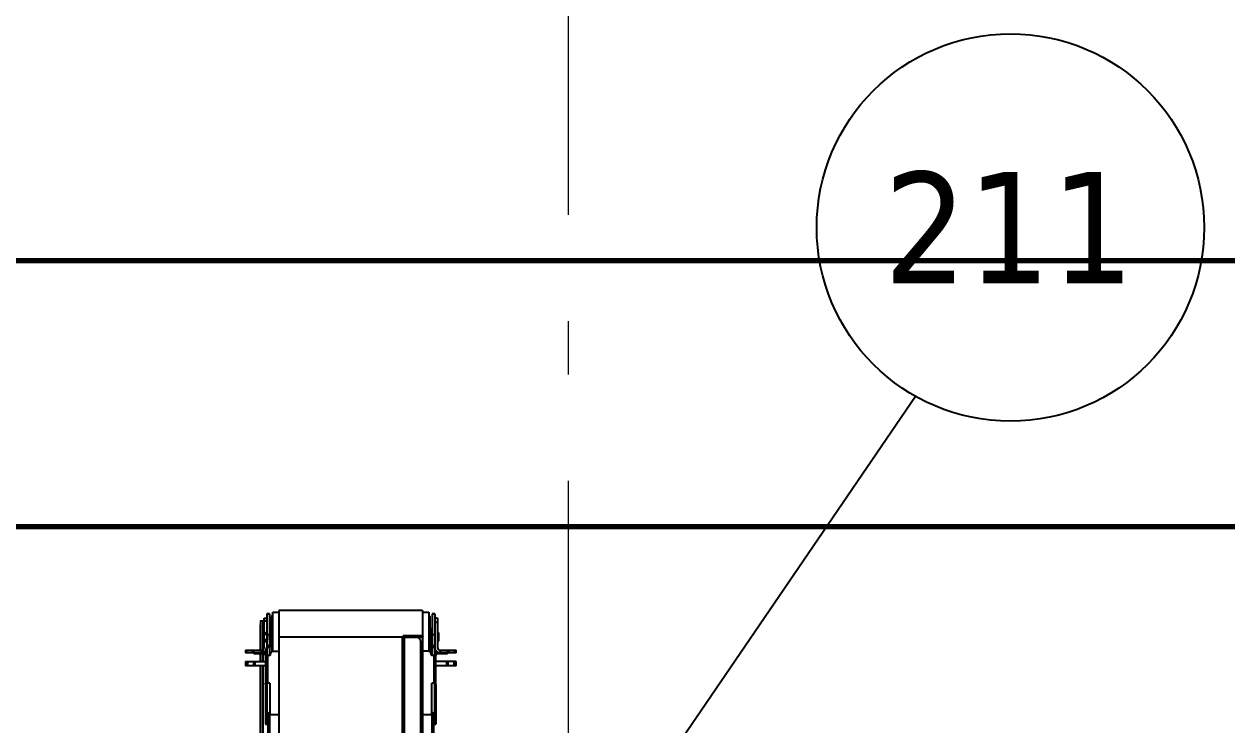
# Model space of a CAD drawing. Header units: millimetres. Extents: x -187347 to 135007, y -6415 to 292048.
# Drawn here: x -39962 to -37702, y 95650 to 96967 of the extents above; entities that cross this region are included whole.
import ezdxf

# ---------------------------------------------------------------- set-up
doc = ezdxf.new("R2010")
doc.units = ezdxf.units.MM
doc.header["$LTSCALE"] = 100
doc.linetypes.add('Z_LINE-CNTR', pattern=[17, 12, -2, 1, -2])
doc.layers.get('0').update_dxf_attribs({"lineweight": 18})
doc.layers.add('BORDER', color=4, linetype='Continuous', lineweight=70)
doc.layers.add('S-GRID', color=7, linetype='Continuous', lineweight=5)
doc.layers.add('Layout Cabinplant', color=30, linetype='Continuous')
doc.styles.get("Standard").update_dxf_attribs({"font": 'tahoma.ttf'})

# ---------------------------------------------------------------- blocks, each defined once
blk = doc.blocks.new('A0-Frame')
at = {"layer": 'BORDER', "color": 252, "ltscale": 25}
blk.add_lwpolyline([(0, 83100), (117900, 83100), (117900, 0), (0, 0)], close=True, dxfattribs=at)
at = {"layer": 'BORDER'}
blk.add_lwpolyline([(500, 82600), (117400, 82600), (117400, 500), (500, 500)], close=True, dxfattribs=at)
blk = doc.blocks.new('Denester')
at = {"layer": 'Layout Cabinplant', "color": 0, "linetype": 'Continuous'}
for p, q in [((-919.9, -809.4), (-919.9, -886.8)), ((-914.9, -809.4), (-919.9, -809.4)), ((-919.9, -809.5), (-914.9, -809.5)), ((-914.9, -809.5), (-919.9, -809.5)), ((-914.9, -809.4), (-914.9, -886.8)), ((-908.9, -852.8), (-908.9, -812.6)), ((-908.4, -879.9), (-908.4, -806.3)), ((-908.4, -806.3), (-896.9, -806.3)), ((-896.9, -803.3), (-896.9, -2819.5)), ((-626.9, -803.3), (-896.9, -803.3)), ((-626.9, -803.3), (-626.9, -850)), ((-626.9, -806.3), (-615.4, -806.3)), ((-615.4, -806.3), (-615.4, -879.9)), ((-614.9, -812.6), (-614.9, -879.9)), ((-608.9, -809.4), (-608.9, -886.8)), ((-603.9, -809.4), (-608.9, -809.4)), ((-608.9, -809.5), (-603.9, -809.5)), ((-603.9, -809.5), (-608.9, -809.5)), ((-603.9, -809.4), (-603.9, -886.8)), ((-931.8, -877.8), (-931.8, -830)), ((-931.7, -822.5), (-919.9, -822.5)), ((-931.5, -822.5), (-931.5, -877.8)), ((-926.7, -845.1), (-926.7, -822.5)), ((-924.9, -872.8), (-924.9, -817.8)), ((-924.9, -817.8), (-919.9, -817.8)), ((-914.9, -822.5), (-910.4, -822.5)), ((-911.9, -872.3), (-911.9, -833.3)), ((-911.9, -872.3), (-911.9, -833.3)), ((-911.6, -869.6), (-911.6, -836)), ((-910.4, -852.8), (-910.4, -814.1)), ((-908.9, -822.5), (-908.4, -822.5)), ((-613.4, -814.1), (-613.4, -880.5)), ((-598.9, -817.8), (-603.9, -817.8)), ((-603.9, -824.8), (-598.9, -824.8)), ((-598.9, -817.8), (-598.9, -872.8)), ((-926.9, -845.3), (-925.9, -844.3)), ((-926.9, -845.3), (-926.9, -860.3)), ((-925.9, -847.6), (-925.9, -844.3)), ((-925.9, -844.3), (-919.9, -844.3)), ((-925.9, -847.6), (-919.9, -847.6)), ((-925.9, -861.3), (-925.9, -858)), ((-919.9, -858), (-925.9, -858)), ((-919.9, -848.3), (-914.9, -848.3)), ((-914.9, -844.3), (-911.9, -844.3)), ((-914.9, -847.6), (-914.4, -847.6)), ((-914.4, -858), (-914.9, -858)), ((-914.4, -858), (-914.4, -847.6)), ((-910.4, -852.8), (-908.9, -852.8)), ((-909.9, -880.2), (-909.9, -852.8)), ((-896.9, -852.8), (-663.4, -852.8)), ((-665.4, -853), (-665.4, -2813)), ((-665.4, -853), (-660.7, -853)), ((-663.4, -850), (-626.8, -850)), ((-662.9, -851.5), (-663.4, -851.5)), ((-660.7, -2813), (-660.7, -853)), ((-660.7, -853), (-638.4, -853)), ((-638.4, -853), (-626.3, -853)), ((-626.3, -1525.5), (-626.3, -853)), ((-612.2, -837.5), (-613.4, -837.5)), ((-612.2, -881.5), (-612.2, -837.5)), ((-610.1, -837.5), (-612.2, -837.5)), ((-612, -839.5), (-612, -881.7)), ((-612, -839.5), (-610, -839.5)), ((-610, -839.5), (-610, -886.8)), ((-608.9, -848.3), (-603.9, -848.3)), ((-597.9, -844.3), (-597.9, -847.6)), ((-596.9, -845.3), (-597.9, -844.3)), ((-597.9, -861.3), (-597.9, -858)), ((-596.9, -845.3), (-596.9, -849.5)), ((-596.9, -849.5), (-596.9, -860.3)), ((-959.9, -877.8), (-959.9, -882.8)), ((-959.9, -877.8), (-929.9, -877.8)), ((-957, -882.8), (-957, -877.8)), ((-946.8, -877.8), (-946.8, -882.8)), ((-943.9, -877.8), (-943.9, -884.8)), ((-929.9, -882.8), (-929.9, -877.8)), ((-925.9, -861.3), (-926.9, -860.3)), ((-926.7, -882.8), (-926.7, -860.5)), ((-925.9, -861.3), (-919.9, -861.3)), ((-914.9, -869.8), (-919.9, -869.8)), ((-919.9, -871.8), (-914.9, -871.8)), ((-914.9, -861.3), (-911.9, -861.3)), ((-907.9, -879.8), (-896.9, -879.8)), ((-630.2, -2803), (-630.2, -863)), ((-615.9, -879.8), (-626.3, -879.8)), ((-603.9, -869.8), (-608.9, -869.8)), ((-608.9, -871.8), (-603.9, -871.8)), ((-597.9, -861.3), (-596.9, -860.3)), ((-593.9, -877.8), (-593.9, -882.8)), ((-593.9, -877.8), (-563.9, -877.8)), ((-579.9, -884.8), (-579.9, -877.8)), ((-577, -882.8), (-577, -877.8)), ((-566.8, -877.8), (-566.8, -882.8)), ((-563.9, -882.8), (-563.9, -877.8)), ((-943.9, -882.8), (-959.9, -882.8)), ((-959.9, -898.8), (-959.9, -906.8)), ((-959.9, -898.8), (-921.9, -898.8)), ((-955.6, -906.8), (-955.6, -898.8)), ((-944.7, -898.8), (-944.7, -906.8)), ((-923.9, -882.8), (-943.9, -882.8)), ((-923.9, -884.8), (-943.9, -884.8)), ((-941.5, -906.8), (-941.5, -898.8)), ((-936.9, -884.8), (-936.9, -882.8)), ((-931.8, -898.8), (-931.8, -884.8)), ((-931.5, -884.8), (-931.5, -898.8)), ((-926.7, -898.8), (-926.7, -884.8)), ((-923.9, -882.8), (-923.9, -884.8)), ((-921.9, -886.8), (-921.9, -939.8)), ((-921.9, -886.8), (-913.4, -886.8)), ((-917.9, -939.8), (-917.9, -886.8)), ((-912.9, -886.3), (-912.9, -884.8)), ((-610.9, -886.3), (-610.9, -884.8)), ((-610.4, -886.8), (-605.9, -886.8)), ((-605.9, -886.8), (-605.9, -939.8)), ((-605.9, -886.8), (-601.9, -886.8)), ((-601.9, -939.8), (-601.9, -886.8)), ((-563.9, -898.8), (-601.9, -898.8)), ((-599.9, -882.8), (-599.9, -884.8)), ((-563.9, -882.8), (-599.9, -882.8)), ((-579.9, -884.8), (-599.9, -884.8)), ((-586.9, -882.8), (-586.9, -884.8)), ((-582.3, -898.8), (-582.3, -906.8)), ((-579.1, -906.8), (-579.1, -898.8)), ((-568.2, -898.8), (-568.2, -906.8)), ((-563.9, -906.8), (-563.9, -898.8)), ((-921.9, -906.8), (-959.9, -906.8)), ((-931.8, -1177), (-931.8, -906.8)), ((-931.5, -906.8), (-931.5, -1177)), ((-926.7, -1177), (-926.7, -906.8)), ((-563.9, -906.8), (-601.9, -906.8)), ((-921.9, -942.3), (-921.9, -939.8)), ((-913.9, -939.8), (-921.9, -939.8)), ((-921.9, -942.3), (-921.9, -1016.8)), ((-921.9, -942.3), (-919.9, -942.3)), ((-919.9, -942.3), (-919.9, -939.8)), ((-919.9, -942.3), (-919.9, -1016.8)), ((-913.9, -939.8), (-913.9, -999)), ((-609.9, -999), (-609.9, -939.8)), ((-601.9, -939.8), (-609.9, -939.8)), ((-603.9, -942.3), (-603.9, -939.8)), ((-603.9, -1016.8), (-603.9, -942.3)), ((-603.9, -942.3), (-601.9, -942.3)), ((-601.9, -942.3), (-601.9, -939.8)), ((-601.9, -942.3), (-601.9, -1016.8)), ((-919.9, -1011.8), (-921.9, -1011.8)), ((-921.9, -1016.8), (-919.9, -1016.8)), ((-917.9, -999), (-917.9, -2810.5)), ((-917.9, -999), (-913.9, -999)), ((-913.9, -2790.5), (-913.9, -999)), ((-896.9, -999), (-913.9, -999)), ((-609.9, -999), (-626.3, -999)), ((-609.9, -999), (-609.9, -1525.5)), ((-609.9, -999), (-605.9, -999)), ((-605.9, -1525.5), (-605.9, -999)), ((-601.9, -1011.8), (-603.9, -1011.8)), ((-603.9, -1016.8), (-601.9, -1016.8))]:
    blk.add_line(p, q, dxfattribs=at)
for centre, radius, start, end in [((-908.9, -814.1), 1.5, 90, 180), ((-614.9, -814.1), 1.5, 0, 90), ((-616.2, -824.5), 2.01, 48.3658, 65.4789), ((-929.9, -872.8), 10, 270, 0), ((-929.9, -872.8), 5, 270, 0), ((-907.9, -884.8), 5, 90, 180), ((-615.9, -884.8), 5, 0, 90), ((-593.9, -872.8), 10, 180, 270), ((-593.9, -872.8), 5, 180, 270), ((-923.9, -886.8), 4, 0, 90), ((-923.9, -886.8), 2, 0, 90), ((-913.4, -886.3), 0.5, 270, 0), ((-610.4, -886.3), 0.5, 180, 270), ((-599.9, -886.8), 4, 90, 180), ((-599.9, -886.8), 2, 90, 180), ((-913.9, -999), 4, 90, 180), ((-913.9, -999), 2, 90, 180), ((-609.9, -999), 4, 0, 90), ((-609.9, -999), 2, 0, 90)]:
    blk.add_arc(centre, radius, start, end, dxfattribs=at)
for points, knots in [([(-931.7, -822.5), (-931.7, -822.5), (-931.7, -822.5), (-931.7, -822.5), (-931.7, -822.6), (-931.7, -822.6), (-931.7, -822.7), (-931.7, -822.8), (-931.7, -822.9), (-931.7, -823), (-931.8, -823.2), (-931.8, -823.4), (-931.8, -823.8), (-931.8, -824.3), (-931.8, -824.7), (-931.8, -825.3), (-931.8, -825.9), (-931.8, -826.5), (-931.8, -827.4), (-931.8, -828.6), (-931.8, -829.5), (-931.8, -830)], [0, 0, 0, 0, 0.000506, 0.001496, 0.005194, 0.011252, 0.019676, 0.030452, 0.043558, 0.058964, 0.076633, 0.118589, 0.169027, 0.227463, 0.293334, 0.366008, 0.444785, 0.528907, 0.617565, 0.805038, 1, 1, 1, 1]), ([(-663.4, -850), (-663.4, -850), (-663.3, -850), (-663.3, -850.1), (-663.2, -850.2), (-663.1, -850.3), (-663.1, -850.4), (-663, -850.6), (-662.9, -850.9), (-662.9, -851.4), (-662.8, -851.9), (-662.8, -852.5), (-662.9, -852.8), (-662.9, -853)], [0, 0, 0, 0, 0.022038, 0.047276, 0.07783, 0.114772, 0.158524, 0.209141, 0.33005, 0.474537, 0.638084, 0.81524, 1, 1, 1, 1]), ([(-663.4, -853), (-663.4, -852.8), (-663.3, -852.5), (-663.3, -852.1), (-663.3, -851.8), (-663.3, -851.7), (-663.3, -851.6), (-663.3, -851.6), (-663.4, -851.6), (-663.4, -851.5), (-663.4, -851.5)], [0, 0, 0, 0, 0.378881, 0.696466, 0.818458, 0.868345, 0.91032, 0.944176, 0.969941, 1, 1, 1, 1]), ([(-630.2, -863), (-630.2, -862.4), (-630.4, -861.1), (-630.8, -859.2), (-631.6, -857.5), (-632.6, -855.9), (-633.8, -854.7), (-635.3, -853.7), (-636.8, -853.2), (-637.9, -853), (-638.4, -853)], [0, 0, 0, 0, 0.136871, 0.272045, 0.404027, 0.531717, 0.654593, 0.772848, 0.88744, 1, 1, 1, 1]), ([(-626.3, -853), (-626.3, -852.8), (-626.2, -852.5), (-626.2, -851.9), (-626.3, -851.4), (-626.3, -850.9), (-626.4, -850.6), (-626.5, -850.4), (-626.5, -850.3), (-626.6, -850.2), (-626.7, -850.1), (-626.7, -850), (-626.8, -850), (-626.8, -850)], [0, 0, 0, 0, 0.18476, 0.361916, 0.525463, 0.66995, 0.790859, 0.841476, 0.885228, 0.92217, 0.952724, 0.977962, 1, 1, 1, 1]), ([(-612, -839.5), (-612, -839.4), (-612, -839.1), (-612, -838.8), (-612, -838.5), (-612, -838.3), (-612, -838.1), (-612, -838), (-612, -837.9), (-612, -837.8), (-612, -837.7), (-612.1, -837.6), (-612.1, -837.6), (-612.1, -837.6), (-612.1, -837.6), (-612.1, -837.5), (-612.1, -837.5), (-612.1, -837.5), (-612.1, -837.5)], [0, 0, 0, 0, 0.194975, 0.382452, 0.555239, 0.63402, 0.706697, 0.772571, 0.831008, 0.881449, 0.923407, 0.956483, 0.96959, 0.980366, 0.988791, 0.994849, 0.998547, 1, 1, 1, 1]), ([(-610.1, -837.5), (-610.1, -837.5), (-610.1, -837.5), (-610.1, -837.5), (-610.1, -837.6), (-610.1, -837.6), (-610.1, -837.6), (-610.1, -837.6), (-610.1, -837.7), (-610, -837.8), (-610, -837.9), (-610, -838), (-610, -838.1), (-610, -838.3), (-610, -838.5), (-610, -838.8), (-610, -839.1), (-610, -839.4), (-610, -839.5)], [0, 0, 0, 0, 0.001453, 0.005151, 0.011209, 0.019634, 0.03041, 0.043517, 0.076593, 0.118551, 0.168992, 0.227429, 0.293303, 0.36598, 0.444761, 0.617548, 0.805025, 1, 1, 1, 1])]:
    blk.add_open_spline(points, degree=3, knots=knots, dxfattribs=at)
for points in [[(-925.9, -847.6), (-926.3, -848.3), (-926.6, -848.9), (-926.9, -849.5)], [(-926.9, -856.1), (-926.6, -856.7), (-926.3, -857.4), (-925.9, -858)], [(-596.9, -849.5), (-597.2, -848.9), (-597.5, -848.3), (-597.9, -847.6)], [(-596.9, -856.1), (-597.2, -856.7), (-597.5, -857.4), (-597.9, -858)]]:
    blk.add_open_spline(points, degree=3, dxfattribs=at)

msp = doc.modelspace()

# ---------------------------------------------------------------- linework, layer by layer
at = {"layer": 'Layout Cabinplant'}
msp.add_line((-38287.2, 96267.5, 0), (-38982.1, 95250, 0), dxfattribs=at)
at = {"layer": 'Layout Cabinplant', "linetype": 'Continuous'}
msp.add_circle((-38109, 96584.9, 0), 364, dxfattribs=at)
at = {"layer": 'S-GRID', "color": 152, "linetype": 'Z_LINE-CNTR'}
msp.add_line((-38939.9, 111408.8), (-38939.9, -6038.2), dxfattribs=at)

# ---------------------------------------------------------------- block references
msp.add_blockref('A0-Frame', (-97112.4, 13423.2))
at = {"layer": 'Layout Cabinplant', "color": 30}
msp.add_blockref('Denester', (-38586.5, 96668.3, 0), dxfattribs=at)

# ---------------------------------------------------------------- texts
at = {"layer": 'Layout Cabinplant', "linetype": 'Continuous', "insert": (-38111.8, 96584.9, 0), "char_height": 209.2, "width": 345.67, "attachment_point": 5, "line_spacing_factor": 0.9}
msp.add_mtext('211', dxfattribs=at)

doc.saveas('drawing.dxf')
